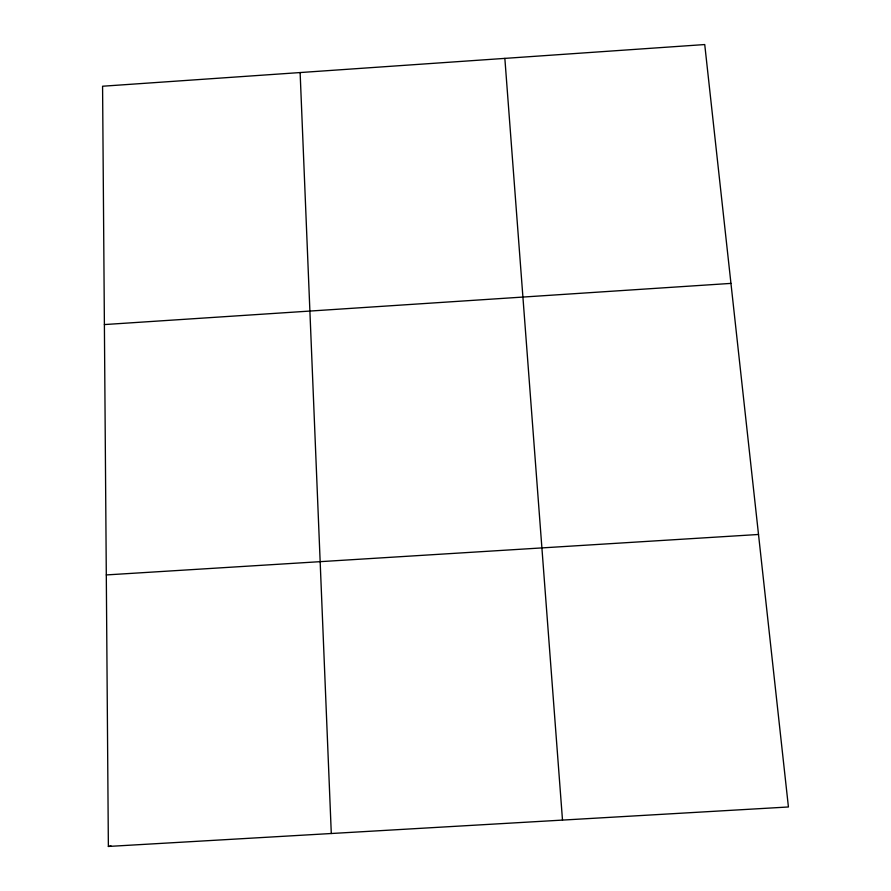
<?xml version="1.0" encoding="UTF-8"?>
<svg xmlns="http://www.w3.org/2000/svg" width="891" height="891" viewBox="0 0 891 891"><rect width="100%" height="100%" fill="white"/><g stroke="black" fill="none" stroke-linecap="round" stroke-linejoin="round"><path stroke-width="1.34" d="M108.368 846.45L788.424 806.979L704.736 44.55L102.576 86.227L108.368 846.45L111.052 845.949M104.392 324.569L730.943 283.394M106.296 574.929L758.508 534.477M504.852 58.383L562.499 820.099M300.122 72.55L331.296 833.508"/></g></svg>
